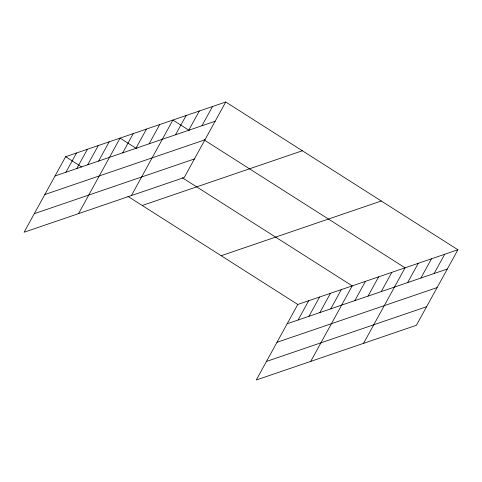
<?xml version="1.0" encoding="UTF-8"?>
<svg xmlns="http://www.w3.org/2000/svg" width="482" height="482" viewBox="0 0 482 482"><rect width="100%" height="100%" fill="white"/><g stroke="black" fill="none" stroke-linecap="round" stroke-linejoin="round"><path stroke-width="0.72" d="M225.739 101.997L65.618 156.71L24.1 232.234L184.214 177.521L225.739 101.997L457.9 249.766L416.382 325.29L256.261 380.003L297.786 304.479L457.9 249.766M65.926 172.237L76.505 152.993M76.813 168.519L87.399 149.269M87.7 164.796L98.286 145.552M98.587 161.078L109.173 141.829M78.542 213.634L120.06 138.111L136.876 148.811M122.687 152.842L133.267 133.592M135.9 148.329L146.48 129.08M149.107 143.817L159.687 124.567M131.381 195.578L172.899 120.054L189.095 130.363M175.526 134.785L186.106 115.541M188.733 130.273L199.319 111.023M201.946 125.76L212.526 106.51M298.087 320.006L308.673 300.756M308.974 316.288L319.56 297.039M319.867 312.565L330.447 293.315M330.754 308.842L341.334 289.598M310.703 361.398L352.222 285.874L182.347 177.756M354.848 300.611L365.434 281.361M368.061 296.099L378.641 276.849M381.268 291.58L391.854 272.336M363.542 343.347L405.061 267.817L204.043 139.876M407.688 282.554L418.274 263.305M420.9 278.042L431.48 258.792M434.107 273.529L444.693 254.279M55.038 175.96L215.153 121.247M44.826 194.529L204.946 139.816M34.312 213.665L194.427 158.952M142.232 205.477L302.353 150.758M221.172 255.713L381.286 201M287.2 323.729L447.32 269.01M276.993 342.298L437.108 287.585M266.474 361.434L426.588 306.715M65.618 156.71L81.813 167.019M127.905 196.355L297.786 304.479"/></g></svg>
